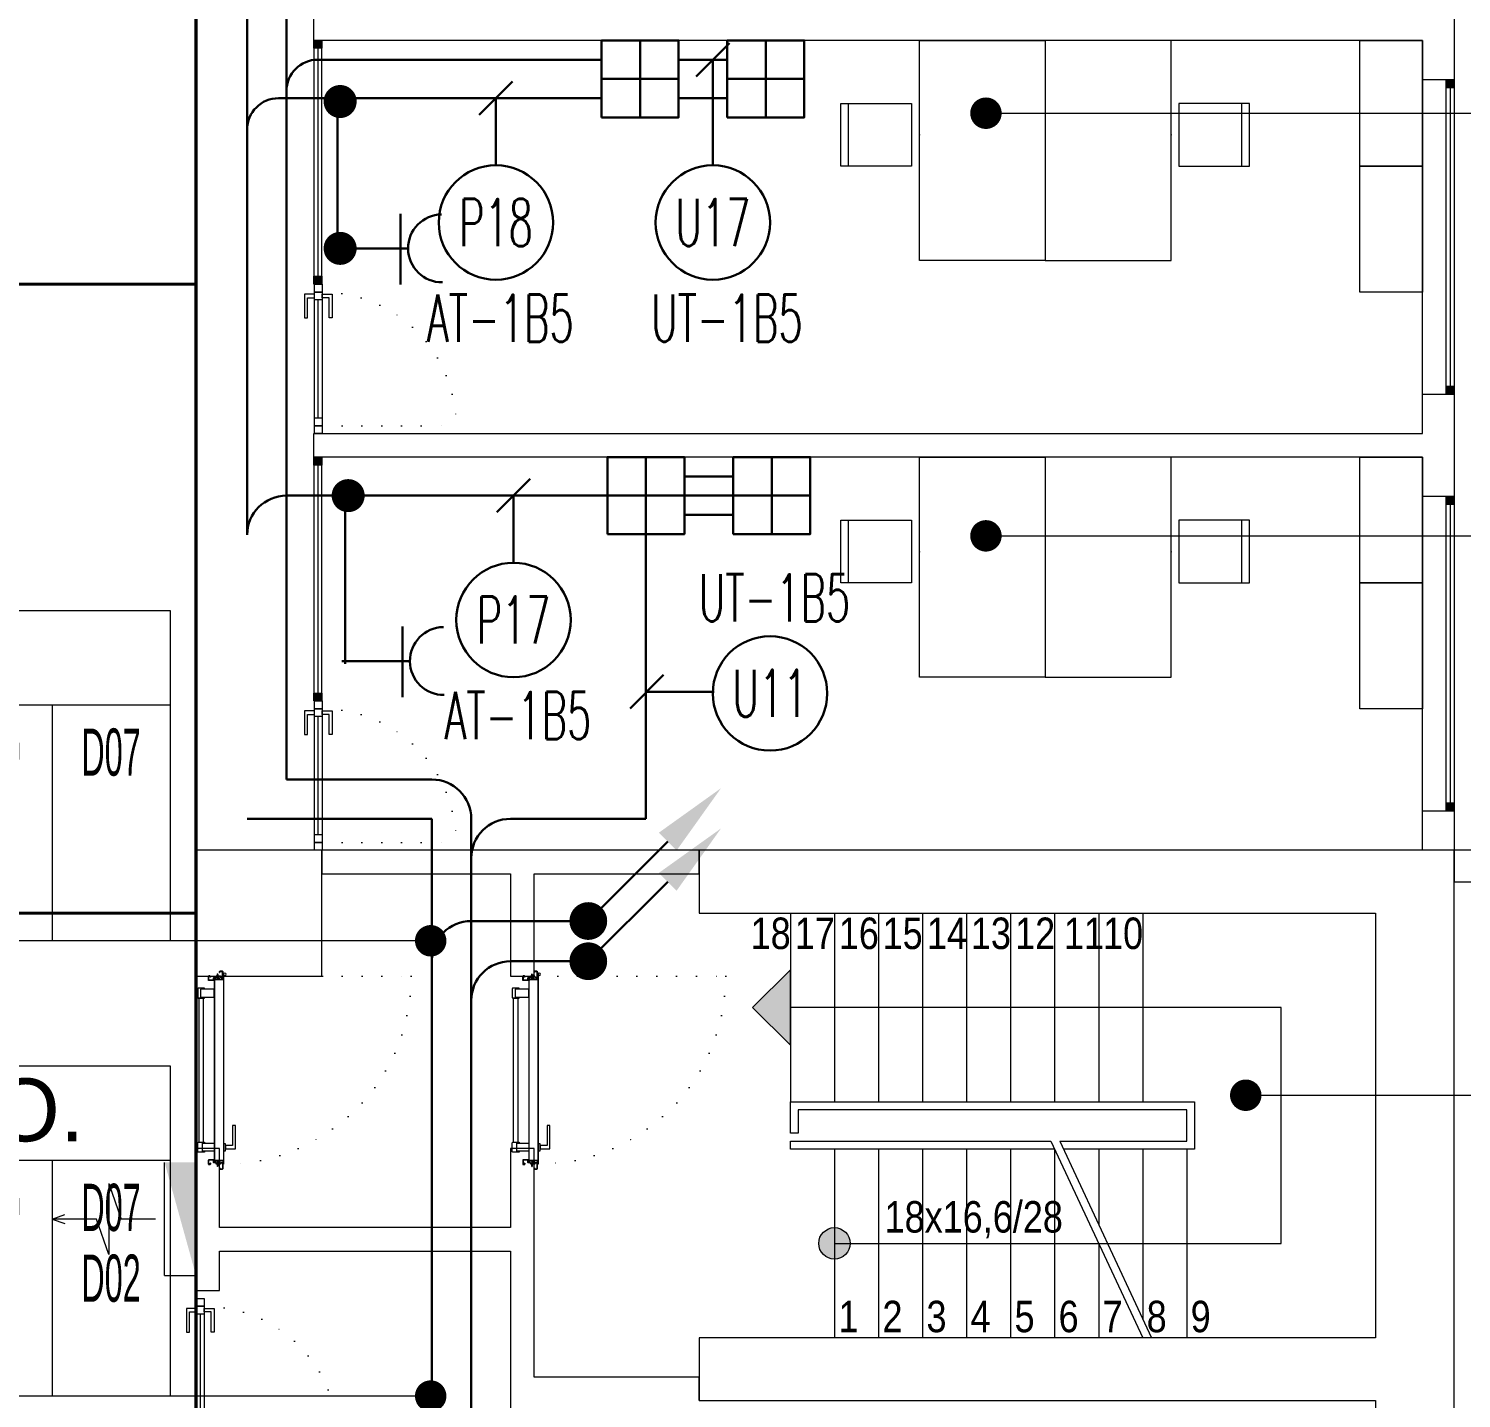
# Model space of a CAD drawing. Header units: metres. Extents: x -13194 to 152406, y -14653 to 29421.
# Drawn here: x 67134 to 68045, y 2131 to 3003 of the extents above; entities that cross this region are included whole.
import ezdxf
from ezdxf.enums import TextEntityAlignment as Align
from ezdxf.xclip import XClip

# ---------------------------------------------------------------- set-up
doc = ezdxf.new("R2010")
doc.units = ezdxf.units.M
doc.header["$LTSCALE"] = 100
doc.header["$MEASUREMENT"] = 0
doc.header["$XCLIPFRAME"] = 0
for name, pattern in [('DOT2', [0.125, 0, -0.125]), ('DOT5', [0.75, 0, -0.75]), ('HIDDEN', [0.375, 0.25, -0.125])]:
    doc.linetypes.add(name, pattern=pattern)
doc.layers.get('0').update_dxf_attribs({"color": 9, "lineweight": 9})
for name, color, linetype, lineweight in [('00', 9, 'Continuous', 9), ('01', 9, 'Continuous', 9), ('05', 9, 'Continuous', 9), ('06B', 9, 'Continuous', 9), ('06D', 9, 'Continuous', 9), ('10', 9, 'Continuous', 9), ('14', 9, 'Continuous', 9), ('15', 9, 'Continuous', 9), ('19', 9, 'Continuous', 9), ('20', 9, 'DOT2', 9), ('21', 9, 'Continuous', 9), ('21_mahal200', 9, 'Continuous', 9), ('32-ekipman', 9, 'Continuous', 9), ('E-DUVARA MONTE PRİZ KUTUSU', 7, 'Continuous', 30), ('E-KABLO', 7, 'Continuous', 30), ('E-LINYE', 7, 'Continuous', 30), ('E-OK', 3, 'Continuous', 30), ('E-PRİZ', 7, 'Continuous', 30)]:
    doc.layers.add(name, color=color, linetype=linetype, lineweight=lineweight)
doc.styles.add('Arial', font='arial.ttf', dxfattribs={"height": 2.5})
doc.styles.add('E-YAZI', font='txttw.shx')
doc.styles.add('MuuM_TEXT-STANDART', font='ARIALN.TTF')
doc.dimstyles.new('MuuM_DIM200', dxfattribs={"dimscale": 20, "dimtxt": 2, "dimasz": 1, "dimexe": 1, "dimexo": 1, "dimgap": 1, "dimtad": 1, "dimdec": 1, "dimrnd": 0.5, "dimdsep": 46, "dimtxsty": 'MuuM_TEXT-STANDART', "dimblk": 'ARCHTICK', "dimcen": 0, "dimdle": 0.15, "dimclrd": 256, "dimclre": 256, "dimclrt": 256, "dimadec": 0, "dimazin": 0, "dimtfac": 5, "dimtdec": 1, "dimtix": 1, "dimtmove": 2, "dimatfit": 3, "dimldrblk": 'DOT', "dimfxl": 3, "dimfxlon": 1, "dimtolj": 1, "dimlwd": -1, "dimlwe": -1, "dimarcsym": 0})

# ---------------------------------------------------------------- blocks, each defined once
blk = doc.blocks.new('10_DUVARA MONTE PRİZ KUTUSU')
at = {"layer": 'E-DUVARA MONTE PRİZ KUTUSU', "color": 4}
for p, q in [((0, 24.48), (0, -24.48)), ((24.48, 0), (-24.48, 0))]:
    blk.add_line(p, q, dxfattribs=at)
blk.add_lwpolyline([(-24.48, -24.48), (24.48, -24.48), (24.48, 24.48), (-24.48, 24.48)], close=True, dxfattribs=at)
blk = doc.blocks.new('100_PRİZ')
at = {"layer": 'E-PRİZ', "color": 4}
for p, q in [((-1.223, 2.136), (1.279, 2.136)), ((0, 2.4), (0, 0))]:
    blk.add_line(p, q, dxfattribs=at)
blk.add_arc((0, 3.6), 1.2, 180.7551, 0.7551, dxfattribs=at)
blk = doc.blocks.new('*U205')
at = {"layer": 'E-OK', "color": 3, "linetype": 'Continuous'}
blk.add_line((-126.3, -126.2), (0, 0), dxfattribs=at)
at = {"layer": 'E-OK', "color": 4, "linetype": 'Continuous', "const_width": 30}
blk.add_lwpolyline([(-15, 0, 1), (15, 0, 1)], format="xyb", close=True, dxfattribs=at)
at = {"layer": 'E-OK', "color": 3, "linetype": 'Continuous'}
blk.add_solid([(-112.2, -140.4), (-140.4, -112.1), (-211.2, -211)], dxfattribs=at)
blk = doc.blocks.new('p-kolon_80x80')
blk.add_lwpolyline([(-40, -40), (40, -40), (40, 40), (-40, 40)], close=True)
blk = doc.blocks.new('1.bod.mimari.elk')
at = {"layer": '01'}
blk.add_lwpolyline([(12040, -6150), (11560, -6150), (11560, -6190), (11990, -6190), (11990, -6460), (11560, -6460), (11560, -6500), (11600, -6500), (11600, -6500), (11990, -6500), (11990, -6610), (12040, -6610), (12040, -6150)], close=True, dxfattribs=at)
blk.add_blockref('p-kolon_80x80', (11280, -6190), dxfattribs=at)
blk = doc.blocks.new('gr-p-birim')
blk.add_lwpolyline([(-0.5, -0.5), (0.5, -0.5), (0.5, 0.5), (-0.5, 0.5)], close=True)
blk = doc.blocks.new('p-sandalye')
blk.add_line((-45, 20), (-45, -20))
blk.add_lwpolyline([(-5, 20), (-50, 20), (-50, -20), (-5, -20)], close=True)
blk.add_point((0, 0.11))
blk = doc.blocks.new('p-masa_servis')
at = {"linetype": 'DOT5'}
blk.add_lwpolyline([(0, 0), (0, 0)], dxfattribs=at)
blk.add_lwpolyline([(0, 0), (0, -80), (140, -80), (140, 0)], close=True)
for p, rotation in [((60, 0), 270), ((50, -110.11), 2.073722e-10)]:
    blk.add_blockref('p-sandalye', p, dxfattribs=dict(rotation=rotation))
blk = doc.blocks.new('p-işyeri')
at = {"color": 0, "const_width": 2}
blk.add_lwpolyline([(200, 0), (200, 700), (-200, 700), (-200, 0)], close=True, dxfattribs=at)
blk = doc.blocks.new('p-M01-M02_merdiven-1050')
at = {"layer": '19'}
h = blk.add_hatch(color=256, dxfattribs=at)
h.dxf.hatch_style = 1
edge = h.paths.add_edge_path()
edge.add_arc((210, -344), 10, 270, 630)
h = blk.add_hatch(color=256, dxfattribs=at)
h.dxf.hatch_style = 1
h.paths.add_polyline_path([(84, -372), (36, -372), (60, -396.04)])
at = {"layer": '19', "linetype": 'Continuous'}
for points in [[(210, -344), (210, -120), (210, -60), (60, -60), (60, -372)], [(145, -200.74), (145, -120), (125, -120), (125, -120), (125, -367), (140, -367), (140, -372), (120, -372), (120, -367), (120, -115), (120, -115), (150, -115), (150, -198.41)], [(150, -120), (270, -120)], [(145, -200.74), (270, -142.41)], [(0, -148), (120, -148)], [(145, -206.33), (270, -148)], [(150, -148), (258.02, -148)], [(0, -176), (120, -176)], [(150, -176), (198.02, -176)], [(210, -176), (270, -176)], [(0, -204), (120, -204)], [(150, -204), (270, -204)], [(0, -232), (120, -232)], [(150, -232), (270, -232)], [(0, -260), (120, -260)], [(150, -260), (270, -260)], [(0, -288), (120, -288)], [(150, -288), (270, -288)], [(0, -316), (120, -316)], [(150, -316), (270, -316)], [(0, -344), (120, -344)], [(150, -344), (270, -344)], [(0, -372), (120, -372)]]:
    blk.add_lwpolyline(points, dxfattribs=at)
at = {"layer": '19'}
for points in [[(145, -206.33), (270, -148)], [(150, -204), (150, -372), (150, -372), (145, -372), (145, -372), (145, -206.33)]]:
    blk.add_lwpolyline(points, dxfattribs=at)
blk.add_lwpolyline([(84, -372), (36, -372), (60, -396.04)], close=True, dxfattribs=at)
blk.add_circle((210, -344), 10, dxfattribs=at)
blk = doc.blocks.new('*U19')
at = {"ltscale": 15}
for p, q in [((-25, 1), (-26, 0)), ((-25, -1), (-26, 0)), ((-23, 1), (-25, 1)), ((-23, 1), (-23, -2)), ((-21, -3), (-18, 3)), ((-21, -3), (-18, 3)), ((-20, -3), (-17, 3)), ((-20, -3), (-16, 3)), ((-18, -3), (-15, 3)), ((-18, -3), (-15, 3)), ((-18, 1), (-18, 2)), ((-17, -3), (-14, 3)), ((-17, -3), (-13, 3)), ((-17, 1), (-17, 2)), ((-15, -3), (-12, 3)), ((-15, -3), (-12, 3)), ((-15, 1), (-15, 2)), ((-14, -3), (-11, 3)), ((-14, -3), (-10, 3)), ((-14, 1), (-14, 2)), ((-12, -3), (-9, 3)), ((-12, -3), (-9, 3)), ((-12, 1), (-12, 2)), ((-11, -3), (-8, 3)), ((-11, -3), (-7, 3)), ((-11, 1), (-11, 2)), ((-9, -3), (-6, 3)), ((-9, -3), (-6, 3)), ((-9, 1), (-9, 2)), ((-8, -3), (-4, 3)), ((-8, -3), (-5, 3)), ((-8, 1), (-8, 2)), ((-6, -3), (-3, 3)), ((-6, -3), (-3, 3)), ((-6, 1), (-6, 2)), ((-5, -3), (-1, 3)), ((-5, -3), (-2, 3)), ((-5, 1), (-5, 2)), ((-3, 1), (-3, 2)), ((0, 4), (-2, 1)), ((-2, 1), (-2, 2)), ((0, 0), (-1, 0)), ((-25, -1), (-23, -2)), ((-9, -2), (-23, -2)), ((-21, -3), (-21, -2)), ((-20, -3), (-19, -2)), ((-20, -2), (-19, -2)), ((-19, -2), (-18, -2)), ((-18, -3), (-18, -2)), ((-17, -3), (-16, -2)), ((-17, -2), (-16, -2)), ((-16, -2), (-15, -2)), ((-15, -3), (-15, -2)), ((-14, -3), (-13, -2)), ((-14, -2), (-13, -2)), ((-13, -2), (-12, -2)), ((-12, -3), (-12, -2)), ((-11, -3), (-10, -2)), ((-11, -2), (-10, -2)), ((-10, -2), (-9, -2)), ((-9, -3), (-9, -2)), ((-8, -2), (-7, -2)), ((-8, -3), (-7, -2)), ((-7, -2), (-6, -2)), ((-6, -3), (-6, -2)), ((-5, -2), (-4, -2)), ((-5, -3), (-4, -2)), ((-4, -2), (-2, -2)), ((0, -4), (-2, -2)), ((0, 0), (-1, 0))]:
    blk.add_line(p, q, dxfattribs=at)
for p, q in [((-7, 1), (-23, 1)), ((-17, 1), (-19, 1)), ((-16, 1), (-17, 1)), ((-14, 1), (-16, 1)), ((-13, 1), (-14, 1)), ((-11, 1), (-13, 1)), ((-10, 1), (-11, 1)), ((-8, 1), (-10, 1)), ((-7, 1), (-8, 1)), ((-5, 1), (-7, 1)), ((-4, 1), (-5, 1)), ((-2, 1), (-4, 1)), ((-2, 1), (-2, 1)), ((0, 0), (0, 4)), ((-2, -2), (-2, -2)), ((0, 0), (0, -4))]:
    blk.add_line(p, q)
for centre, radius, start, end in [((-26, 4), 3.92, 274.361, 322.1025), ((-26, -4), 3.92, 37.8975, 85.639), ((-18, 3), 0.0971, 330.3204, 150.3204), ((-17, 3), 0.0971, 330.3204, 150.3204), ((-15, 3), 0.0971, 330.3204, 150.3204), ((-14, 3), 0.0971, 330.3204, 150.3204), ((-12, 3), 0.0971, 330.3204, 150.3204), ((-11, 3), 0.0971, 330.3204, 150.3204), ((-9, 3), 0.0971, 330.3204, 150.3204), ((-8, 3), 0.0971, 330.3204, 150.3204), ((-6, 3), 0.0971, 330.3204, 150.3204), ((-5, 3), 0.0971, 330.3204, 150.3204), ((-3, 3), 0.0971, 330.3204, 150.3204), ((-2, 3), 0.0971, 330.3204, 150.3204), ((-1, 0), 0.486, 90, 270), ((0, 4), 0.25, 0, 150.0864), ((-21, -3), 0.0971, 150.3204, 330.3204), ((-20, -3), 0.0971, 150.3204, 330.3204), ((-18, -3), 0.0971, 150.3204, 330.3204), ((-17, -3), 0.0971, 150.3204, 330.3204), ((-15, -3), 0.0971, 150.3204, 330.3204), ((-14, -3), 0.0971, 150.3204, 330.3204), ((-12, -3), 0.0971, 150.3204, 330.3204), ((-11, -3), 0.0971, 150.3204, 330.3204), ((-9, -3), 0.0971, 150.3204, 330.3204), ((-8, -3), 0.0971, 150.3204, 330.3204), ((-6, -3), 0.0971, 150.3204, 330.3204), ((-5, -3), 0.0971, 150.3204, 330.3204), ((0, -4), 0.25, 209.9136, 0)]:
    blk.add_arc(centre, radius, start, end, dxfattribs=at)
blk = doc.blocks.new('conta')
at = {"ltscale": 10}
for p, q in [((-2649.9, 5345.5), (-2649.8, 5345.6)), ((-2649.9, 5344.5), (-2649.8, 5344.3)), ((-2649.8, 5344.3), (-2649.7, 5344.3)), ((-2649.7, 5345.4), (-2649.3, 5345.4)), ((-2649.2, 5345.4), (-2649.1, 5345.5)), ((-2649, 5344), (-2648.8, 5343.8)), ((-2648.9, 5344.1), (-2648.7, 5343.9)), ((-2648.8, 5345.1), (-2648.6, 5345.3)), ((-2648.8, 5344.9), (-2648.6, 5345.2)), ((-2648.7, 5343.8), (-2648.7, 5343.8)), ((-2648.6, 5345.3), (-2648.6, 5345.3))]:
    blk.add_line(p, q, dxfattribs=at)
for centre, radius, start, end in [((-2649.8, 5345.5), 0.05, 140.6345, 188.9372), ((-2653, 5345), 3.19, 350.4674, 8.9372), ((-2649.9, 5344.5), 0.02, 170.4674, 213.7451), ((-2649.7, 5345.6), 0.0696, 22.2428, 159.258), ((-2650.9, 5345), 1.24, 340.3382, 16.7772), ((-2649.7, 5344.6), 0.03, 160.3382, 273.2666), ((-2649.7, 5345.4), 0.03, 90, 196.7772), ((-2649.6, 5341.5), 3.01, 80.4362, 93.2666), ((-2649.3, 5345.5), 0.05, 270, 303.0062), ((-2649.2, 5344.1), 0.231, 353.9571, 81.9004), ((-2649.1, 5345.5), 0.03, 4.7972, 123.0062), ((-2649.1, 5344.5), 0.03, 260.4362, 338.7066), ((-2651.2, 5344.8), 2.33, 7.5897, 18.7951), ((-2649, 5345.6), 0.05, 18.7951, 42.1429), ((-2650.2, 5345), 1.27, 338.7066, 23.0418), ((-2648.9, 5344.1), 0.1, 173.9571, 217.2653), ((-2648.8, 5345.1), 0.05, 187.5897, 322.7347), ((-2658.2, 5345.2), 9.36, 353.6857, 357.8537), ((-2648.8, 5344.2), 0.1, 173.6857, 217.2653), ((-2648.8, 5344.8), 0.05, 142.7347, 180.2669), ((-2648.7, 5343.8), 0.05, 217.2653, 307.2653), ((-2648.7, 5343.8), 0.05, 307.2653, 37.2653), ((-2648.6, 5345.3), 0.05, 52.7347, 142.7347), ((-2648.6, 5345.3), 0.05, 322.7347, 52.7347)]:
    blk.add_arc(centre, radius, start, end, dxfattribs=at)
for points, knots in [([(-2649, 5345.6), (-2649, 5345.6), (-2649.1, 5345.7), (-2649.2, 5345.4), (-2649.3, 5345.7), (-2649.4, 5345.5), (-2649.5, 5345.7), (-2649.6, 5345.5), (-2649.7, 5345.6), (-2649.7, 5345.6)], [0.0086373, 0.0086373, 0.0086373, 0.0086373, 0.1097304, 0.3133405, 0.4430081, 0.5658764, 0.7165186, 0.8527974, 0.9648495, 0.9648495, 0.9648495, 0.9648495]), ([(-2649.7, 5344.3), (-2649.7, 5344.3), (-2649.7, 5344.5), (-2649.6, 5344.3), (-2649.3, 5344.4), (-2649.2, 5344.4), (-2649.2, 5344.4)], [0, 0, 0, 0, 0.1008757, 0.3841126, 0.5436166, 0.6906785, 0.6906785, 0.6906785, 0.6906785])]:
    blk.add_open_spline(points, degree=3, knots=knots, dxfattribs=at)
blk = doc.blocks.new('p-yn_sackasa')
at = {"layer": '10', "linetype": 'Continuous'}
for p, q in [((-2.19, 0), (-2.19, -0.15)), ((0, 6.16), (0, 6.9)), ((0.01, 6.9), (0.01, 6.15)), ((0.14, 6.9), (0.14, 6.16)), ((0.15, 6.9), (0.15, 6.16)), ((2.69, 7.16), (0.26, 7.16)), ((2.69, 7.15), (0.26, 7.15)), ((2.69, 7.02), (0.26, 7.02)), ((0.26, 7.01), (2.69, 7.01)), ((0.26, 6.05), (0.76, 6.05)), ((0.75, 6.04), (0.26, 6.04)), ((0.26, 5.91), (0.75, 5.91)), ((0.76, 5.9), (0.26, 5.9)), ((0.67, -0.71), (0.67, 2.27)), ((0.69, -0.71), (0.69, 2.27)), ((0.75, 5.91), (0.75, 6.04)), ((0.76, 5.9), (0.76, 6.05)), ((0.81, -0.71), (0.81, 2.27)), ((0.83, -0.71), (0.83, 2.27)), ((0.92, 2.33), (0.95, 2.32)), ((0.93, 2.34), (0.95, 2.33)), ((1.01, 2.46), (0.99, 2.47)), ((0.99, 2.46), (1.01, 2.45)), ((1.11, 2.52), (1.11, 3.73)), ((1.12, 2.52), (1.12, 3.73)), ((1.25, 3.73), (1.25, 2.52)), ((1.26, 2.52), (1.26, 3.73)), ((1.37, 3.98), (2.49, 3.98)), ((2.49, 3.97), (1.37, 3.97)), ((1.37, 3.84), (2.49, 3.84)), ((2.49, 3.83), (1.37, 3.83)), ((2.6, 3.69), (2.5, 3.36)), ((2.51, 3.35), (2.61, 3.69)), ((2.73, 3.65), (2.63, 3.32)), ((2.74, 3.64), (2.64, 3.31)), ((2.8, 3.29), (2.8, 6.9)), ((2.81, 3.29), (2.81, 6.9)), ((2.94, 3.29), (2.94, 6.9)), ((2.95, 3.29), (2.95, 6.9)), ((-2.95, -0.25), (-2.95, -1.75)), ((-2.94, -1.75), (-2.94, -0.25)), ((-2.81, -0.25), (-2.81, -1.75)), ((-2.8, -0.25), (-2.8, -1.75)), ((-2.19, 0), (-2.7, 0)), ((-2.2, -0.01), (-2.7, -0.01)), ((-2.2, -0.14), (-2.7, -0.14)), ((-2.19, -0.15), (-2.7, -0.15)), ((1.01, -1.85), (-2.7, -1.85)), ((1.01, -1.86), (-2.7, -1.86)), ((-2.7, -1.99), (1.01, -1.99)), ((1.01, -2), (-2.7, -2)), ((-2.2, -0.14), (-2.2, -0.01)), ((0.92, -0.77), (0.95, -0.76)), ((0.93, -0.78), (0.95, -0.77)), ((0.99, -0.89), (1.01, -0.88)), ((1.01, -0.89), (0.99, -0.91)), ((1.11, -0.96), (1.11, -1.75)), ((1.12, -0.96), (1.12, -1.75)), ((1.25, -0.96), (1.25, -1.75)), ((1.26, -0.96), (1.26, -1.75))]:
    blk.add_line(p, q, dxfattribs=at)
for points in [[(0.15, 2.14), (0.67, 2.14), (0.67, -0.54), (0.15, -0.54)], [(0.15, 2.14), (0.41, 2.14), (0.41, -0.54), (0.15, -0.54)]]:
    blk.add_lwpolyline(points, close=True, dxfattribs=at)
for centre, radius, start, end in [((0.26, 6.9), 0.261, 90, 180), ((0.26, 6.16), 0.261, 180, 270), ((0.26, 6.9), 0.249, 90, 180), ((0.26, 6.16), 0.249, 181.34499, 271.35021), ((0.26, 6.9), 0.122, 90, 180), ((0.26, 6.16), 0.122, 180, 270), ((0.26, 6.9), 0.11, 90, 180), ((0.26, 6.16), 0.11, 180, 270), ((0.89, 2.27), 0.219, 63.21528, 180), ((0.89, 2.27), 0.206, 63.21689, 180), ((0.89, 2.27), 0.0801, 63.21502, 180), ((0.89, 2.27), 0.0674, 63.21445, 180), ((1.04, 2.52), 0.206, 243.2197, 0), ((1.04, 2.52), 0.219, 243.21479, 0), ((1.04, 2.52), 0.0801, 243.22028, 0), ((1.04, 2.52), 0.0674, 243.21287, 0), ((1.37, 3.73), 0.253, 90, 180), ((1.37, 3.73), 0.24, 90, 180), ((1.37, 3.73), 0.114, 90, 180), ((1.37, 3.73), 0.101, 90, 180), ((2.49, 3.72), 0.261, 342.86025, 90), ((2.49, 3.72), 0.249, 342.86129, 90), ((2.49, 3.72), 0.122, 342.86074, 90), ((2.49, 3.72), 0.11, 342.86215, 90), ((2.72, 3.29), 0.232, 162.8601, 0), ((2.72, 3.29), 0.219, 162.86127, 0), ((2.72, 3.29), 0.0927, 162.86053, 0), ((2.72, 3.29), 0.0801, 162.86241, 0), ((2.69, 6.9), 0.261, 0, 90), ((2.69, 6.9), 0.249, 0, 90), ((2.69, 6.9), 0.122, 0, 90), ((2.69, 6.9), 0.11, 0, 90), ((-2.7, -0.25), 0.253, 90, 180), ((-2.7, -1.75), 0.253, 180, 270), ((-2.7, -0.25), 0.24, 90, 180), ((-2.7, -1.75), 0.24, 180, 270), ((-2.7, -0.25), 0.114, 90, 180), ((-2.7, -1.75), 0.114, 180, 270), ((-2.7, -0.25), 0.101, 90, 180), ((-2.7, -1.75), 0.101, 180, 270), ((0.89, -0.71), 0.219, 180, 296.78496), ((0.89, -0.71), 0.206, 180, 296.78515), ((0.89, -0.71), 0.0801, 180, 296.78498), ((0.89, -0.71), 0.0674, 180, 180.52454), ((0.89, -0.71), 0.0674, 180, 296.78713), ((1.04, -0.96), 0.219, 0, 116.78545), ((1.04, -0.96), 0.206, 0, 116.78362), ((1.04, -0.96), 0.0801, 0, 116.78105), ((1.04, -0.96), 0.0674, 0, 116.78713), ((1.01, -1.75), 0.114, 270, 0), ((1.01, -1.75), 0.24, 270, 0), ((1.01, -1.75), 0.101, 270, 0), ((1.01, -1.75), 0.253, 270, 0)]:
    blk.add_arc(centre, radius, start, end, dxfattribs=at)
at = {"layer": '10', "xscale": 0.0842696629213483, "yscale": 0.0842696629213483, "zscale": 0.0842696629213483}
blk.add_blockref('*U19', (0.95, 1.35), dxfattribs=at)
at = {"layer": '14', "xscale": -0.7887640449438696, "yscale": 0.7887640449438696, "zscale": 0.7887640449438204, "rotation": 90}
blk.add_blockref('conta', (4217.78, -2086.42), dxfattribs=at)
blk = doc.blocks.new('*U402')
at = {"layer": '06D'}
for points in [[(9.87, 4.76), (9.87, 11.01), (24.87, 11.01), (24.87, 9.14), (12.12, 9.14), (12.12, 9.14), (12.12, 4.76), (9.87, 4.76)], [(8.8, 3.51), (8.8, 4.76), (13.2, 4.76), (13.2, 3.51), (8.8, 3.51)]]:
    blk.add_lwpolyline(points, dxfattribs=at)
for points in [[(8.5, -8.61), (7.87, -8.61), (7.87, -12.61, 0.414214), (8.25, -12.98), (13.75, -12.98, 0.414214), (14.12, -12.61), (14.12, -8.61), (13.5, -8.61)], [(111.5, -8.61), (112.12, -8.61), (112.12, -12.61, -0.414214), (111.75, -12.98), (106.25, -12.98, -0.414214), (105.87, -12.61), (105.87, -8.61), (106.5, -8.61)]]:
    blk.add_lwpolyline(points, format="xyb", dxfattribs=at)
for points in [[(8.5, -9.99), (13.5, -9.99), (13.5, -2.49), (8.5, -2.49)], [(111.5, -11.11), (106.5, -11.11), (106.5, -2.49), (111.5, -2.49)], [(105.87, -12.36), (14.12, -12.36), (14.12, -9.23), (105.87, -9.23)]]:
    blk.add_lwpolyline(points, close=True, dxfattribs=at)
at = {"layer": '10', "ltscale": 10}
for p, q in [((0.3, 3.41), (0.3, 3.29)), ((119.6, 3.51), (0.4, 3.51)), ((0.4, 3.19), (2.25, 3.19)), ((119.54, 3.36), (0.45, 3.36)), ((0.45, 3.36), (0.45, 3.34)), ((0.45, 3.34), (2.35, 3.34)), ((2, 0.88), (1, 0.88)), ((2, 0.88), (1, 0.88)), ((2, 0.68), (1, 0.68)), ((2, 0.68), (1, 0.68)), ((1, 0.28), (2, -0.37)), ((1, 0.28), (2, -0.37)), ((2, -0.37), (2, 1.13)), ((2, 1.13), (2.3, 1.13)), ((2, -0.37), (2, 1.13)), ((2, 1.13), (2.3, 1.13)), ((2.3, 3.14), (2.3, -2.39)), ((2.3, 1.13), (2.3, -0.37)), ((2.3, 1.13), (2.3, -0.37)), ((2.45, 3.24), (2.45, -2.29)), ((117.55, 3.24), (117.55, -2.29)), ((119.54, 3.34), (117.65, 3.34)), ((117.7, 3.14), (117.7, -2.39)), ((117.7, 1.13), (118, 1.13)), ((117.7, 0.69), (117.7, 1.13)), ((117.7, -0.81), (117.7, 0.69)), ((119.6, 3.19), (117.75, 3.19)), ((118, 1.13), (118, 0.69)), ((118, 0.69), (118, -0.81)), ((119, 0.04), (118, 0.69)), ((119.55, 3.36), (119.55, 3.34)), ((119.7, 3.41), (119.7, 3.29)), ((120.84, 2.95), (120.84, 3.38)), ((120.84, 2.95), (120.84, 3.38)), ((121.05, 2.95), (121.05, 3.38)), ((121.05, 2.95), (121.05, 3.38)), ((121.22, 3.11), (121.05, 3.11)), ((121.22, 3.11), (121.05, 3.11)), ((121.22, 3.11), (121.22, 3.24)), ((121.22, 3.11), (121.22, 3.24)), ((121.6, 3.68), (121.73, 3.58)), ((121.6, 3.68), (121.73, 3.58)), ((2, -0.81), (2, -0.37)), ((2, -0.81), (2, -0.37)), ((2.3, -0.81), (2, -0.81)), ((2.3, -0.81), (2, -0.81)), ((2.3, -0.37), (2.3, -0.81)), ((2.3, -0.37), (2.3, -0.81)), ((117.6, -2.49), (2.4, -2.49)), ((117.5, -2.34), (2.5, -2.34)), ((118, -0.81), (117.7, -0.81)), ((118, -0.36), (119, -0.36)), ((118, -0.56), (119, -0.56))]:
    blk.add_line(p, q, dxfattribs=at)
blk.add_circle((120.95, 4.22), 0.843, dxfattribs=at)
blk.add_circle((120.95, 4.22), 0.843, dxfattribs=at)
for centre, radius, start, end in [((0.4, 3.41), 0.1, 90, 180), ((0.4, 3.29), 0.1, 180, 270), ((0.45, 3.36), 0.005, 90, 180), ((0.45, 3.34), 0.005, 180, 270), ((2.25, 3.14), 0.05, 0, 90), ((2.35, 3.24), 0.1, 0, 90), ((117.65, 3.24), 0.1, 90, 180), ((117.75, 3.14), 0.05, 90, 180), ((119.54, 3.36), 0.005, 0, 90), ((119.54, 3.34), 0.005, 270, 0), ((119.6, 3.41), 0.1, 0, 90), ((119.6, 3.29), 0.1, 270, 0), ((120.42, 3.21), 0.302, 299.96851, 74.44758), ((120.42, 3.21), 0.302, 299.96851, 74.44758), ((120.42, 3.21), 0.428, 322.37905, 23.64803), ((120.42, 3.21), 0.428, 322.37905, 23.64803), ((120.95, 4.22), 1.01, 285.71386, 320.5908), ((120.95, 4.22), 1.01, 285.71386, 320.5908), ((2.44, -2.35), 0.141, 194.92708, 255.07292), ((117.5, -2.29), 0.05, 270, 0), ((117.6, -2.39), 0.1, 270, 0)]:
    blk.add_arc(centre, radius, start, end, dxfattribs=at)
at = {"layer": '20'}
blk.add_lwpolyline([(119.7, 3.35), (119.7, 122.75, 0.414214), (0.3, 3.35, -1)], format="xyb", dxfattribs=at)
at = {"xscale": -1, "rotation": 180}
blk.add_blockref('p-yn_sackasa', (0, 0.95), dxfattribs=at)
at = {"rotation": 180}
blk.add_blockref('p-yn_sackasa', (120, 0.95), dxfattribs=at)
blk = doc.blocks.new('YD-72-20')
at = {"linetype": 'Continuous'}
for p, q in [((0, 0.7139), (-0.0282, 0.6343)), ((0, 0.7139), (0.0282, 0.6343)), ((0, 0.4335), (0, 0.7139)), ((0.225, 0.3547), (0, 0.4335)), ((-0.225, 0.3547), (0.225, 0.3547)), ((-0.225, 0.3547), (0, 0.276)), ((0, 0.058), (0, 0.276)), ((0.36, 0), (-0.36, 0)), ((0.36, 0), (0.36, -0.2))]:
    blk.add_line(p, q, dxfattribs=at)
blk.add_solid([(0.36, -0.2), (-0.36, 0), (-0.36, -0.2)])
blk = doc.blocks.new('b1 yan.dol')
at = {"xscale": -100, "yscale": 100, "zscale": 100, "rotation": 90}
blk.add_blockref('YD-72-20', (67220, -17265.93), dxfattribs=at)
blk = doc.blocks.new('prf-10x10')
blk.add_lwpolyline([(-5, -5), (5, -5), (5, 5), (-5, 5)], close=True)
at = {"color": 255}
blk.add_solid([(-5, -5), (5, -5), (-5, 5), (5, 5)], dxfattribs=at)
at = {"layer": '10'}
blk.add_point((0, 0), dxfattribs=at)
blk = doc.blocks.new('*U408')
at = {"layer": '06D'}
blk.add_lwpolyline([(-2.5, 200), (2.5, 200), (2.5, 0), (-2.5, 0)], close=True, dxfattribs=at)
at = {"layer": '15'}
blk.add_lwpolyline([(0, 195), (0, 5)], dxfattribs=at)
at = {"layer": '10', "xscale": 0.5, "yscale": 0.5, "rotation": 90}
for p in [(0, 197.5), (0, 2.5)]:
    blk.add_blockref('prf-10x10', p, dxfattribs=at)
blk = doc.blocks.new('p-al-01')
at = {"layer": '06B'}
for points in [[(27.05, 4.35), (27.05, 10.6), (42.05, 10.6), (42.05, 8.72), (29.3, 8.72), (29.3, 8.72), (29.3, 4.35), (27.05, 4.35)], [(27.05, -0.65), (27.05, -6.9), (42.05, -6.9), (42.05, -5.03), (29.3, -5.03), (29.3, -5.03), (29.3, -0.65), (27.05, -0.65)]]:
    blk.add_lwpolyline(points, dxfattribs=at)
at = {"layer": '06D'}
for p, q in [((115.67, 4.35), (28.8, 4.35)), ((28.8, -0.65), (115.67, -0.65))]:
    blk.add_line(p, q, dxfattribs=at)
at = {"layer": '10'}
for points in [[(25.67, -0.65), (25.67, 4.35), (20.67, 4.35), (20.67, -0.65)], [(30.67, -0.65), (30.67, 4.35), (25.67, 4.35), (25.67, -0.65)], [(110.67, -0.65), (110.67, 4.35), (105.67, 4.35), (105.67, -0.65)], [(115.67, -0.65), (115.67, 4.35), (110.67, 4.35), (110.67, -0.65)]]:
    blk.add_lwpolyline(points, close=True, dxfattribs=at)
at = {"layer": '15'}
blk.add_lwpolyline([(105.67, 1.85), (30.67, 1.85)], dxfattribs=at)
at = {"layer": '20'}
blk.add_lwpolyline([(110.67, -0.65), (110.67, -85.65)], dxfattribs=at)
blk.add_arc((110.67, -0.65), 85, 180, 270, dxfattribs=at)
blk = doc.blocks.new('*U416')
at = {"layer": '06D'}
blk.add_lwpolyline([(-2.5, 155), (2.5, 155), (2.5, 0), (-2.5, 0)], close=True, dxfattribs=at)
at = {"layer": '15'}
blk.add_lwpolyline([(0, 150), (0, 5)], dxfattribs=at)
at = {"layer": '10', "xscale": 0.5, "yscale": 0.5, "rotation": 90}
for p in [(0, 152.5), (0, 2.5)]:
    blk.add_blockref('prf-10x10', p, dxfattribs=at)
blk = doc.blocks.new('_ArchTick')
at = {"color": 0, "linetype": 'ByBlock', "const_width": 0.15}
blk.add_lwpolyline([(-0.5, -0.5), (0.5, 0.5)], dxfattribs=at)
blk = doc.blocks.new('_Dot')
at = {"color": 0, "linetype": 'ByBlock', "lineweight": -2}
blk.add_line((-0.5, 0), (-1, 0), dxfattribs=at)
at = {"color": 0, "linetype": 'ByBlock', "const_width": 0.5}
blk.add_lwpolyline([(-0.25, 0, 1), (0.25, 0, 1)], format="xyb", close=True, dxfattribs=at)
blk = doc.blocks.new('0_roomno2')
blk.add_lwpolyline([(19.375, -10.5), (0, -10.5), (0, 0), (19.375, 0)], close=True)
for points in [[(0, -3), (19.375, -3)], [(8.125, -3), (8.125, -10.5)], [(11.875, -3), (11.875, -10.5)], [(15.625, -3), (15.625, -10.5)], [(0, -6.75), (8.125, -6.75)]]:
    blk.add_lwpolyline(points)
at = {"style": 'MuuM_TEXT-STANDART', "width": 0.6}
blk.add_text('H:', height=1.5, dxfattribs=at).set_placement((0.35, -8.608), align=Align.MIDDLE_LEFT)
at = {"style": 'Arial'}
blk.add_attdef('ODANO', (0, 1.17), '', height=2, dxfattribs=at)
blk.add_attdef('MEKANADI', text='', height=2, dxfattribs=at).set_placement((0.35, -3), align=Align.BOTTOM_LEFT)
at = {"style": 'MuuM_TEXT-STANDART', "width": 0.6}
for tag, p in [('YER01', (10, -4.5)), ('TAVAN01', (13.75, -4.5)), ('DUVAR01', (17.5, -4.5)), ('YER02', (10, -6.75)), ('TAVAN02', (13.75, -6.75)), ('DUVAR02', (17.5, -6.75)), ('YER03', (10, -9)), ('TAVAN03', (13.75, -9)), ('DUVAR03', (17.5, -9))]:
    blk.add_attdef(tag, text='', height=1.5, dxfattribs=at).set_placement(p, align=Align.MIDDLE_CENTER)
for tag, p in [('M2', (0.35, -4.875)), ('TEMIZTAVANYUKSEKLIGI', (1.8, -8.608))]:
    blk.add_attdef(tag, text='', height=1.5, dxfattribs=at).set_placement(p, align=Align.MIDDLE_LEFT)
blk = doc.blocks.new('1.bod.mimari1.elk')
at = {"layer": '00'}
for p, q in [((11255, -6339.71), (11240, -6339.71)), ((11240, -6339.71), (11240, -6430)), ((11255, -6390), (11255, -6339.71)), ((11455, -6339.71), (11440, -6339.71)), ((11440, -6339.71), (11440, -6390)), ((11455, -6485), (11455, -6339.71)), ((11440, -6390), (11255, -6390)), ((11255, -6430), (11255, -6405)), ((11255, -6405), (11440, -6405)), ((11440, -6405), (11440, -6595)), ((11240, -6430), (11255, -6430)), ((11560, -6485), (11455, -6485)), ((11560, -6500), (11560, -6485))]:
    blk.add_line(p, q, dxfattribs=at)
for points in [[(11315, -5620), (12020, -5620), (12020, -5610), (12040, -5610), (12040, -5660), (12020, -5660), (12020, -5635), (11315, -5635)], [(11315, -5885), (12020, -5885), (12020, -5860), (12040, -5860), (12040, -5925), (12020, -5925), (12020, -5900), (11315, -5900)], [(12040, -6125), (12040, -6150), (12020, -6150), (12020, -6125)], [(12264.34, -6150), (12040, -6150), (12040, -6170), (12264.34, -6170)]]:
    blk.add_lwpolyline(points, close=True, dxfattribs=at)
blk.add_lwpolyline([(11455, -6165), (11560, -6165), (11560, -6150), (11320, -6150), (11320, -6165), (11440, -6165), (11440, -6230), (11455, -6230), (11455, -6165)], dxfattribs=at)
at = {"layer": '06D'}
for points in [[(12020, -5860), (12020, -5660)], [(12020, -6125), (12020, -5925)]]:
    blk.add_lwpolyline(points, dxfattribs=at)
at = {"xscale": -1}
for p in [(11317.5, -5790), (11317.5, -6055)]:
    blk.add_blockref('*U416', p, dxfattribs=at)
for p in [(12037.53, -5860), (12037.53, -6125)]:
    blk.add_blockref('*U408', p)
at = {"xscale": -1, "rotation": 90}
for p in [(11319.6, -5769.33), (11319.6, -6034.33), (11244.6, -6414.33)]:
    blk.add_blockref('p-al-01', p, dxfattribs=at)
at = {"rotation": 270}
blk.add_blockref('p-M01-M02_merdiven-1050', (11990, -6190), dxfattribs=at)
at = {"layer": '05'}
ref = blk.add_blockref('p-masa_servis', (11700, -5635), dxfattribs=dict(at, xscale=-1, rotation=90))
XClip(ref).set_block_clipping_path([(-55.5106706136, -84.5585723777), (163.3295749435, 61.9818189005)])
ref = blk.add_blockref('p-masa_servis', (11860, -5635), dxfattribs=dict(at, rotation=270))
XClip(ref).set_block_clipping_path([(-55.5106706136, -84.5585723777), (163.3295749435, 61.9818189005)])
at = {"layer": '05', "xscale": -40, "yscale": 80, "rotation": 180}
for p in [(12000, -5675), (12000, -5755), (12000, -5940), (12000, -6020)]:
    blk.add_blockref('gr-p-birim', p, dxfattribs=at)
at = {"layer": '05'}
ref = blk.add_blockref('p-masa_servis', (11700, -5900), dxfattribs=dict(at, xscale=-1, rotation=90))
XClip(ref).set_block_clipping_path([(-55.5106706136, -84.5585723777), (163.3295749435, 61.9818189005)])
ref = blk.add_blockref('p-masa_servis', (11860, -5900), dxfattribs=dict(at, rotation=270))
XClip(ref).set_block_clipping_path([(-55.5106706136, -84.5585723777), (163.3295749435, 61.9818189005)])
at = {"layer": '06D', "color": 89, "linetype": 'HIDDEN', "true_color": 0x2e4d23, "rotation": 90}
for p in [(11240, -5590), (11240, -5990), (11240, -6390)]:
    blk.add_blockref('p-işyeri', p, dxfattribs=at)
at = {"layer": '06D', "color": 89, "linetype": 'HIDDEN', "true_color": 0x2e4d23}
ref = blk.add_blockref('p-işyeri', (11240, -6390), dxfattribs=dict(at, rotation=90))
XClip(ref).set_block_clipping_path([(109.9999956945, -461.2174844945), (711.4007203042, 30)])
at = {"layer": '10', "xscale": -1, "rotation": 270}
for p in [(11254.05, -6349.85), (11454.05, -6349.85)]:
    blk.add_blockref('*U402', p, dxfattribs=at)
at = {"layer": '21_mahal200'}
ref = blk.add_blockref('0_roomno2', (10835.94, -5997.57), dxfattribs=dict(at, xscale=20, yscale=20, zscale=20))
ref.add_attrib('ODANO', 'B1-15', (10835.94, -5988.92), dxfattribs={"layer": '0', "height": 40, "style": 'Arial'})
ref.add_attrib('MEKANADI', 'Y.G.H.', dxfattribs={"layer": '0', "height": 40, "style": 'Arial'}).set_placement((10842.94, -6057.57), align=Align.BOTTOM_LEFT)
ref.add_attrib('M2', '#### m2', dxfattribs={"layer": '0', "height": 30, "style": 'MuuM_TEXT-STANDART', "width": 0.6}).set_placement((10842.94, -6095.07), align=Align.MIDDLE_LEFT)
ref.add_attrib('TEMIZTAVANYUKSEKLIGI', '2.90 M', dxfattribs={"layer": '0', "height": 30, "style": 'MuuM_TEXT-STANDART', "width": 0.6}).set_placement((10871.94, -6169.73), align=Align.MIDDLE_LEFT)
ref.add_attrib('YER01', 'Y01', dxfattribs={"layer": '0', "height": 30, "style": 'MuuM_TEXT-STANDART', "width": 0.6}).set_placement((11035.94, -6087.57), align=Align.MIDDLE_CENTER)
ref.add_attrib('TAVAN01', 'T09', dxfattribs={"layer": '0', "height": 30, "style": 'MuuM_TEXT-STANDART', "width": 0.6}).set_placement((11110.94, -6087.57), align=Align.MIDDLE_CENTER)
ref.add_attrib('DUVAR01', 'D07', dxfattribs={"layer": '0', "height": 30, "style": 'MuuM_TEXT-STANDART', "width": 0.6}).set_placement((11185.94, -6087.57), align=Align.MIDDLE_CENTER)
ref = blk.add_blockref('0_roomno2', (10835.94, -6287.11), dxfattribs=dict(at, xscale=20, yscale=20, zscale=20))
ref.add_attrib('ODANO', 'B1-78', (10835.94, -6278.46), dxfattribs={"layer": '0', "height": 40, "style": 'Arial'})
ref.add_attrib('MEKANADI', 'TEMİZLİK O.', dxfattribs={"layer": '0', "height": 40, "style": 'Arial'}).set_placement((10842.94, -6347.11), align=Align.BOTTOM_LEFT)
ref.add_attrib('M2', '#### m2', dxfattribs={"layer": '0', "height": 30, "style": 'MuuM_TEXT-STANDART', "width": 0.6}).set_placement((10842.94, -6384.61), align=Align.MIDDLE_LEFT)
ref.add_attrib('TEMIZTAVANYUKSEKLIGI', '2.90 M', dxfattribs={"layer": '0', "height": 30, "style": 'MuuM_TEXT-STANDART', "width": 0.6}).set_placement((10871.94, -6459.27), align=Align.MIDDLE_LEFT)
ref.add_attrib('YER01', 'Y01', dxfattribs={"layer": '0', "height": 30, "style": 'MuuM_TEXT-STANDART', "width": 0.6}).set_placement((11035.94, -6377.11), align=Align.MIDDLE_CENTER)
ref.add_attrib('TAVAN01', 'T09', dxfattribs={"layer": '0', "height": 30, "style": 'MuuM_TEXT-STANDART', "width": 0.6}).set_placement((11110.94, -6377.11), align=Align.MIDDLE_CENTER)
ref.add_attrib('DUVAR01', 'D07', dxfattribs={"layer": '0', "height": 30, "style": 'MuuM_TEXT-STANDART', "width": 0.6}).set_placement((11185.94, -6377.11), align=Align.MIDDLE_CENTER)
ref.add_attrib('DUVAR02', 'D02', dxfattribs={"layer": '0', "height": 30, "style": 'MuuM_TEXT-STANDART', "width": 0.6}).set_placement((11185.94, -6422.11), align=Align.MIDDLE_CENTER)
at = {"layer": '32-ekipman'}
blk.add_blockref('b1 yan.dol', (-56000, 10881.42), dxfattribs=at)
at = {"layer": '21', "style": 'MuuM_TEXT-STANDART'}
for s, p in [('18', (11592.68, -6212.82)), ('17', (11620.74, -6212.82)), ('16', (11648.74, -6212.82)), ('15', (11676.6, -6212.82)), ('14', (11704.78, -6212.82)), ('13', (11732.74, -6212.82)), ('12', (11760.86, -6212.82)), ('11', (11791.89, -6212.82)), ('10', (11816.78, -6212.82))]:
    blk.add_text(s, height=20, dxfattribs=at).set_placement(p)
for s, p in [('18x16,6/28', (11791.24, -6393.12)), ('1', (11661.25, -6456.49)), ('2', (11689.25, -6456.49)), ('3', (11717.25, -6456.49)), ('4', (11745.25, -6456.49)), ('5', (11773.25, -6456.49)), ('6', (11801.25, -6456.49)), ('7', (11829.25, -6456.49)), ('8', (11857.25, -6456.49)), ('9', (11885.25, -6456.49))]:
    blk.add_text(s, height=20, dxfattribs=at).set_placement(p, align=Align.RIGHT)
at = {"layer": '21_mahal200'}
for points in [[(11742.32, -5681.27), (12129.8, -5681.27)], [(11742.32, -5950.05), (12129.8, -5950.05)], [(11389.22, -6207.57), (11223.44, -6207.57)], [(11907.53, -6305.8), (12567.67, -6305.8)], [(11389.22, -6497.11), (11223.44, -6497.11)]]:
    blk.add_leader(points, dimstyle='MuuM_DIM200', override={"dimasz": 1, "dimfxl": 10}, dxfattribs=at)

msp = doc.modelspace()

# ---------------------------------------------------------------- linework, layer by layer
at = {"layer": 'E-KABLO', "color": 6}
for p, q in [((67272.5, 3175), (67272.5, 2938.28)), ((67497.85, 2958.28), (67292.5, 2958.28)), ((67329.86, 2862.5), (67329.86, 2958.07)), ((67546.81, 2958.28), (67577.85, 2958.28)), ((67272.5, 2938.28), (67272.5, 2680.52)), ((67550.59, 2717.76), (67581.63, 2717.76)), ((67334.83, 2707.9), (67334.83, 2598.48)), ((67603.41, 2705.52), (67297.5, 2705.52)), ((67501.63, 2705.52), (67603.41, 2705.52)), ((67272.5, 2500), (67390, 2500)), ((67390, 2500), (67390, 2410)), ((67489.45, 2435), (67415, 2435)), ((67390, 2410), (67390, 1995))]:
    msp.add_line(p, q, dxfattribs=at)
at = {"layer": 'E-KABLO', "color": 4}
for p, q in [((67297.5, 2962.76), (67297.5, 3022.24)), ((67497.85, 2982.76), (67317.5, 2982.76)), ((67546.81, 2982.76), (67577.85, 2982.76)), ((67297.5, 2962.76), (67297.5, 2525)), ((67550.59, 2693.28), (67581.63, 2693.28)), ((67526.11, 2681.04), (67526.11, 2500)), ((67297.5, 2525), (67390, 2525)), ((67415, 1995), (67415, 2500)), ((67526.11, 2500), (67440, 2500)), ((67489.45, 2409.42), (67440, 2409.42))]:
    msp.add_line(p, q, dxfattribs=at)
at = {"layer": 'E-KABLO', "color": 4, "const_width": 10.5}
for points in [[(67326.39, 2956.16, 1), (67336.89, 2956.16, 1)], [(67326.39, 2862.78, 1), (67336.89, 2862.78, 1)], [(67336.74, 2710.77, 1), (67336.74, 2700.27, 1)]]:
    msp.add_lwpolyline(points, format="xyb", close=True, dxfattribs=at)
at = {"layer": 'E-KABLO', "color": 4}
for centre, radius, start, end in [((67317.5, 2962.76), 20, 90, 180), ((67390, 2500), 25, 0, 90), ((67440, 2475), 25, 90, 180), ((67440, 2384.42), 25, 90, 180)]:
    msp.add_arc(centre, radius, start, end, dxfattribs=at)
at = {"layer": 'E-KABLO', "color": 6}
for centre, radius in [((67292.5, 2938.28), 20), ((67297.5, 2680.52), 25), ((67415, 2410), 25)]:
    msp.add_arc(centre, radius, 90, 180, dxfattribs=at)
at = {"layer": 'E-LINYE', "color": 7, "linetype": 'Continuous'}
for p, q in [((67558.02, 2972.15), (67579.24, 2993.37)), ((67568.63, 2915.58), (67568.63, 2982.76)), ((67420.09, 2947.67), (67441.31, 2968.89)), ((67430.7, 2915.58), (67430.7, 2958.28)), ((67431.27, 2694.91), (67452.49, 2716.13)), ((67441.88, 2662.82), (67441.88, 2705.52)), ((67537.37, 2591.46), (67516.16, 2570.25)), ((67569.46, 2580.85), (67526.76, 2580.85))]:
    msp.add_line(p, q, dxfattribs=at)
for centre in [(67430.7, 2879.2), (67568.63, 2879.2), (67441.88, 2626.44), (67605, 2579.77)]:
    msp.add_circle(centre, 36.38, dxfattribs=at)

# ---------------------------------------------------------------- block references
at = {"layer": '06D'}
for name in ['1.bod.mimari.elk', '1.bod.mimari1.elk']:
    msp.add_blockref(name, (56000, 8630), dxfattribs=at)
at = {"layer": 'E-DUVARA MONTE PRİZ KUTUSU', "color": 3}
for p in [(67522.33, 2970.52), (67602.33, 2970.52), (67526.11, 2705.52), (67606.11, 2705.52)]:
    msp.add_blockref('10_DUVARA MONTE PRİZ KUTUSU', p, dxfattribs=at)
at = {"layer": 'E-OK', "xscale": -0.4, "yscale": 0.4, "zscale": 0.4, "rotation": 90}
for p in [(67489.45, 2435), (67489.45, 2409.42)]:
    msp.add_blockref('*U205', p, dxfattribs=at)
at = {"layer": 'E-PRİZ', "xscale": 18, "yscale": 18, "zscale": 18, "rotation": 269.9999999999999}
for p in [(67331.64, 2862.78), (67332.78, 2600.35)]:
    msp.add_blockref('100_PRİZ', p, dxfattribs=at)

# ---------------------------------------------------------------- texts
at = {"layer": 'E-LINYE', "color": 3, "linetype": 'Continuous', "style": 'E-YAZI', "width": 0.6}
for s, p in [('P18', (67430.7, 2879.2)), ('U17', (67568.63, 2879.2)), ('AT-1B5', (67433.5, 2818.42)), ('UT-1B5', (67577.54, 2818.42)), ('UT-1B5', (67607.8, 2640.56)), ('P17', (67441.88, 2626.44)), ('U11', (67605, 2579.77)), ('AT-1B5', (67444.68, 2565.66))]:
    msp.add_text(s, height=30, dxfattribs=at).set_placement(p, align=Align.MIDDLE_CENTER)

doc.saveas('drawing.dxf')
